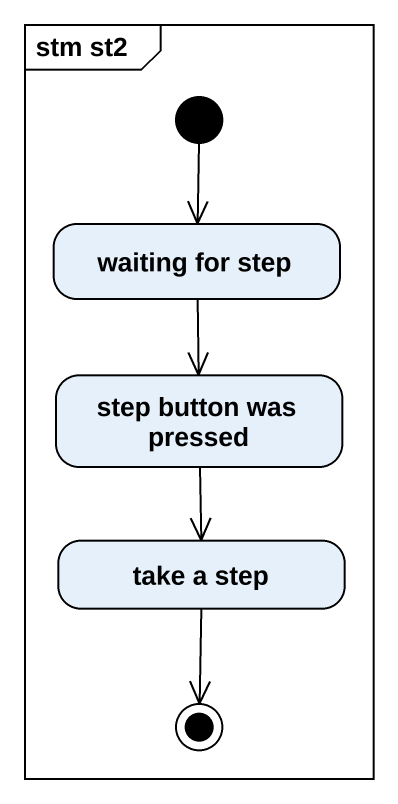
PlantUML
@startuml
mainframe stm st2
hide empty description
state "waiting for step" as waiting_for_step
state "step button was pressed" as step_button_was_pressed
state "take a step" as take_a_step
[*] --> waiting_for_step
waiting_for_step --> step_button_was_pressed
step_button_was_pressed --> take_a_step
take_a_step --> [*]
@enduml
